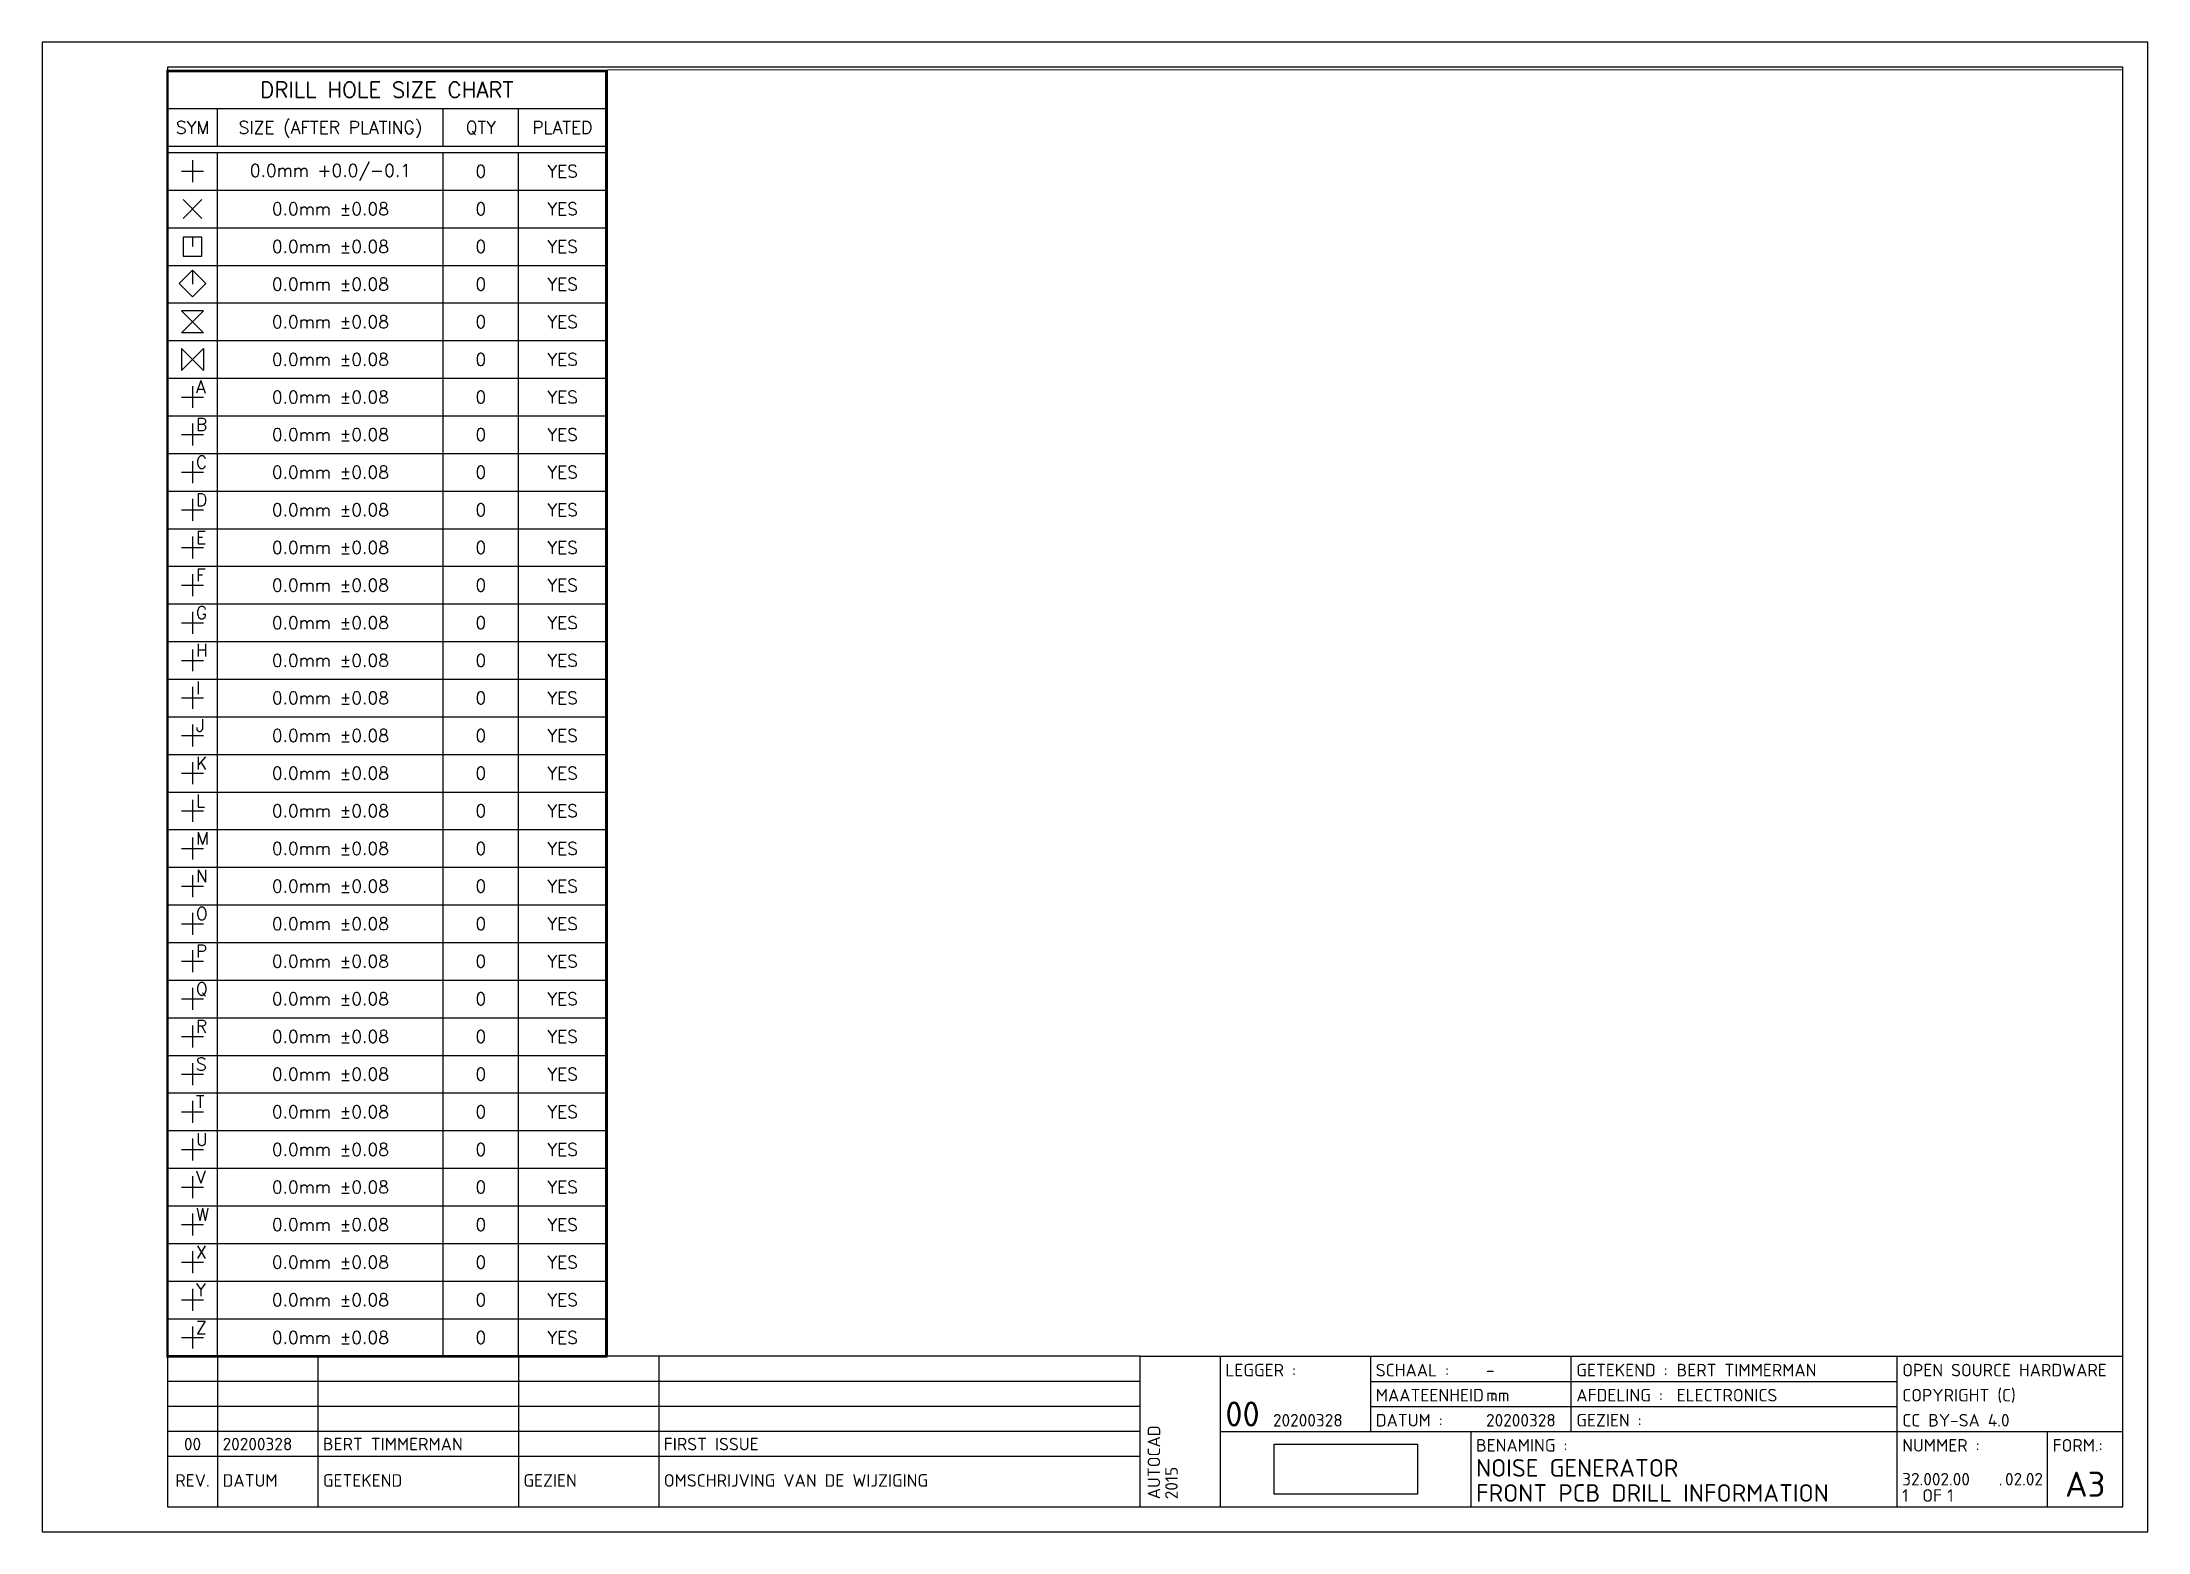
# Paper-space layout 'Layout1' of a CAD drawing. Extents: x 0 to 420, y 0 to 297.
import ezdxf
from ezdxf.enums import TextEntityAlignment as Align

# ---------------------------------------------------------------- set-up
doc = ezdxf.new("R2010")
doc.units = 0
doc.header["$LTSCALE"] = 10
doc.header["$MEASUREMENT"] = 0
doc.layers.get('0').update_dxf_attribs({"linetype": 'CONTINUOUS'})
doc.layers.add('TITLEBLOCK', color=7, linetype='CONTINUOUS')
doc.layers.add('viewport', color=7, linetype='CONTINUOUS', plot=False)
doc.styles.add('ISO', font='isocpeur.ttf')
doc.styles.add('ROMANS', font='ROMANS.shx', dxfattribs={"height": 0.068})
doc.styles.add('STYLE2', font='ROMANS')
picture_1 = doc.add_image_def('image1.png', size_in_pixel=(403, 141))

# ---------------------------------------------------------------- blocks, each defined once
blk = doc.blocks.new('A3')
at = {"layer": 'TITLEBLOCK', "color": 3}
for p, q in [((219, 35), (25, 35)), ((219, 35), (415, 35)), ((219, 5), (219, 35)), ((235, 5), (235, 35)), ((265, 20), (265, 35)), ((305, 20), (305, 35)), ((370, 5), (370, 35)), ((265, 30), (370, 30)), ((265, 25), (370, 25)), ((235, 20), (415, 20)), ((285, 5), (285, 20)), ((400, 5), (400, 20)), ((219, 15), (25, 15))]:
    blk.add_line(p, q, dxfattribs=at)
at = {"layer": 'TITLEBLOCK'}
for p, q in [((35, 35), (35, 5)), ((55, 35), (55, 5)), ((95, 35), (95, 5)), ((123, 35), (123, 5)), ((219, 30), (25, 30)), ((219, 25), (25, 25)), ((219, 20), (25, 20))]:
    blk.add_line(p, q, dxfattribs=at)
at = {"layer": 'TITLEBLOCK', "color": 1}
blk.add_lwpolyline([(0, 0), (420, 0), (420, 297), (0, 297)], close=True, dxfattribs=at)
at = {"layer": 'TITLEBLOCK', "color": 4}
blk.add_lwpolyline([(25, 5), (415, 5), (415, 292), (25, 292), (25, 5)], dxfattribs=at)
at = {"layer": 'TITLEBLOCK', "style": 'ISO'}
for s, p in [('LEGGER :', (236, 31)), ('SCHAAL :', (266, 31)), ('GETEKEND :', (306, 31)), ('MAATEENHEID :', (266, 26)), ('AFDELING :', (306, 26)), ('DATUM :', (266, 21)), ('GEZIEN :', (306, 21)), ('BENAMING :', (286, 16)), ('NUMMER :', (371, 16)), ('FORM.:', (401, 16)), ('DATUM', (36, 9)), ('GETEKEND', (56, 9)), ('GEZIEN', (96, 9)), ('OMSCHRIJVING VAN DE WIJZIGING', (124, 9)), ('OF', (375, 6)), ('.', (390.25, 9.25))]:
    blk.add_text(s, height=2.5, dxfattribs=at).set_placement(p)
blk.add_text('REV.', height=2.5, dxfattribs=at).set_placement((30, 9), align=Align.CENTER)
for tag, p in [('REV4', (30, 31.25)), ('REV3', (30, 26.25)), ('REV2', (30, 21.25)), ('REV1', (30, 16.25))]:
    blk.add_attdef(tag, text='', height=2.5, dxfattribs=at).set_placement(p, align=Align.CENTER)
for tag, p in [('DATUM4', (36, 31.25)), ('GET4', (56, 31.25)), ('GEZ4', (96, 31.25)), ('OMSCHR4', (124, 31.25)), ('DATUM3', (36, 26.25)), ('GET3', (56, 26.25)), ('GEZ3', (96, 26.25)), ('OMSCHR3', (124, 26.25)), ('DATUM2', (36, 21.25)), ('GET2', (56, 21.25)), ('GEZ2', (96, 21.25)), ('OMSCHR2', (124, 21.25)), ('DATUM1', (36, 16.25)), ('GET1', (56, 16.25)), ('GEZ1', (96, 16.25)), ('OMSCHR1', (124, 16.25))]:
    blk.add_attdef(tag, p, '', height=2.5, dxfattribs=at)
at = {"layer": 'TITLEBLOCK', "color": 2, "style": 'ISO'}
for tag, p, height in [('S', (288, 31), 2.5), ('GET', (326, 31), 2.5), ('OPM1', (371, 31), 2.5), ('ME', (288, 26), 2.5), ('AFD', (326, 26), 2.5), ('OPM2', (371, 26), 2.5), ('LDATUM', (245.5, 21), 2.5), ('DATUM', (288, 21), 2.5), ('GEZ', (326, 21), 2.5), ('OPM3', (371, 21), 2.5), ('BEN1', (286, 11), 3.5), ('CAT', (371, 12.5), 2.5), ('INST', (378, 12.5), 2.5), ('BEN2', (286, 6), 3.5), ('PARTNO', (371, 9.25), 2.5), ('B', (371, 6), 2.5), ('NOBLZ', (380, 6), 2.5), ('TEK', (391.5, 9.25), 2.5)]:
    blk.add_attdef(tag, p, '', height=height, dxfattribs=at)
at = {"layer": 'TITLEBLOCK', "color": 3, "style": 'ISO'}
blk.add_attdef('L', (236, 21), '', height=5, dxfattribs=at)
at = {"layer": 'TITLEBLOCK', "color": 2, "style": 'ISO'}
for tag, p in [('DOSNAAM', (230, 6.5)), ('SYSTEEM', (223, 6.5)), ('FLOPPY', (233.5, 6.5)), ('REL', (226.5, 6.5))]:
    blk.add_attdef(tag, p, '', height=2.5, rotation=90, dxfattribs=at)
for tag, p in [('NAAM', (260, 14)), ('PLAATS', (260, 7.5))]:
    blk.add_attdef(tag, text='', height=3.5, dxfattribs=at).set_placement(p, align=Align.CENTER)
at = {"layer": 'TITLEBLOCK', "color": 3, "style": 'ISO'}
blk.add_attdef('F', text='', height=5, dxfattribs=at).set_placement((407.5, 7), align=Align.CENTER)
blk = doc.blocks.new('Drill_Chart-32')
at = {"color": 7}
for p, q in [((10, 241.25), (10, 248.75)), ((55, 241.25), (55, 248.75)), ((70, 241.25), (70, 248.75)), ((0, 241.25), (87.5, 241.25)), ((0, 240), (87.5, 240)), ((10, 0), (10, 240)), ((55, 0), (55, 240)), ((70, 0), (70, 240)), ((0, 232.5), (87.5, 232.5)), ((0, 225), (87.5, 225)), ((0, 217.5), (87.5, 217.5)), ((0, 210), (87.5, 210)), ((0, 202.5), (87.5, 202.5)), ((0, 195), (87.5, 195)), ((0, 187.5), (87.5, 187.5)), ((0, 180), (87.5, 180)), ((0, 172.5), (87.5, 172.5)), ((0, 165), (87.5, 165)), ((0, 157.5), (87.5, 157.5)), ((0, 150), (87.5, 150)), ((0, 142.5), (87.5, 142.5)), ((0, 135), (87.5, 135)), ((0, 127.5), (87.5, 127.5)), ((0, 120), (87.5, 120)), ((0, 112.5), (87.5, 112.5)), ((0, 105), (87.5, 105)), ((0, 97.5), (87.5, 97.5)), ((0, 90), (87.5, 90)), ((0, 82.5), (87.5, 82.5)), ((0, 75), (87.5, 75)), ((0, 67.5), (87.5, 67.5)), ((0, 60), (87.5, 60)), ((0, 52.5), (87.5, 52.5)), ((0, 45), (87.5, 45)), ((0, 37.5), (87.5, 37.5)), ((0, 30), (87.5, 30)), ((0, 22.5), (87.5, 22.5)), ((0, 15), (87.5, 15)), ((0, 7.5), (87.5, 7.5)), ((0, 0), (87.5, 0)), ((0, 0), (87.5, 0))]:
    blk.add_line(p, q, dxfattribs=at)
blk.add_lwpolyline([(0, 0, 0.5, 0.5, 0), (87.5, 0, 0.5, 0.5, 0), (87.5, 256.25, 0.5, 0.5, 0), (0, 256.25, 0.5, 0.5, 0)], format="xyseb", close=True, dxfattribs=at)
blk.add_lwpolyline([(0, 248.75, 0.25, 0.25, 0), (87.5, 248.75, 0.25, 0.25, 0)], format="xyseb", dxfattribs=at)
for points in [[(2.79, 236.25), (7.17, 236.25)], [(5, 238.44), (5, 234.06)], [(3.12, 226.87), (6.88, 230.63)], [(3.12, 230.63), (6.88, 226.87)], [(3.11, 223.12), (3.11, 219.36), (6.87, 219.36), (6.87, 223.12), (3.11, 223.12)], [(5, 223.12), (5, 221.25)], [(2.32, 213.9), (5, 211.24), (7.63, 213.9), (5, 216.56), (2.32, 213.9)], [(5, 216.41), (5, 213.75)], [(7.19, 208.43), (2.81, 208.43), (7.19, 204.07), (2.81, 204.07), (7.19, 208.43)], [(2.82, 200.94), (2.82, 196.56), (7.18, 200.94), (7.18, 196.56), (2.82, 200.94)], [(5, 193.44), (5, 189.06)], [(2.79, 191.25), (7.17, 191.25)], [(5, 185.94), (5, 181.56)], [(2.79, 183.75), (7.17, 183.75)], [(5, 178.44), (5, 174.06)], [(2.79, 176.25), (7.17, 176.25)], [(2.79, 168.75), (7.17, 168.75)], [(5, 170.94), (5, 166.56)], [(2.79, 161.25), (7.17, 161.25)], [(5, 163.44), (5, 159.06)], [(5, 155.94), (5, 151.56)], [(2.79, 153.75), (7.17, 153.75)], [(5, 148.44), (5, 144.06)], [(2.79, 146.25), (7.17, 146.25)], [(2.79, 138.75), (7.17, 138.75)], [(5, 140.94), (5, 136.56)], [(2.79, 131.25), (7.17, 131.25)], [(5, 133.44), (5, 129.06)], [(2.79, 123.75), (7.17, 123.75)], [(5, 125.94), (5, 121.56)], [(5, 118.44), (5, 114.06)], [(2.79, 116.25), (7.17, 116.25)], [(5, 110.94), (5, 106.56)], [(2.79, 108.75), (7.17, 108.75)], [(2.79, 101.25), (7.17, 101.25)], [(5, 103.44), (5, 99.06)], [(2.79, 93.75), (7.17, 93.75)], [(5, 95.94), (5, 91.56)], [(5, 88.44), (5, 84.06)], [(2.79, 86.25), (7.17, 86.25)], [(5, 80.94), (5, 76.56)], [(2.79, 78.75), (7.17, 78.75)], [(5, 73.44), (5, 69.06)], [(2.79, 71.25), (7.17, 71.25)], [(2.79, 63.75), (7.17, 63.75)], [(5, 65.94), (5, 61.56)], [(2.79, 56.25), (7.17, 56.25)], [(5, 58.44), (5, 54.06)], [(5, 50.94), (5, 46.56)], [(2.79, 48.75), (7.17, 48.75)], [(5, 43.44), (5, 39.06)], [(2.79, 41.25), (7.17, 41.25)], [(2.79, 33.75), (7.17, 33.75)], [(5, 35.94), (5, 31.56)], [(2.79, 26.25), (7.17, 26.25)], [(5, 28.44), (5, 24.06)], [(2.79, 18.75), (7.17, 18.75)], [(5, 20.94), (5, 16.56)], [(5, 13.44), (5, 9.06)], [(2.79, 11.25), (7.17, 11.25)], [(5, 5.94), (5, 1.56)], [(2.79, 3.75), (7.17, 3.75)]]:
    blk.add_lwpolyline(points, dxfattribs=at)
at = {"color": 7, "style": 'ROMANS'}
blk.add_text('DRILL HOLE SIZE CHART', height=3.125, dxfattribs=at).set_placement((43.75, 252.5), align=Align.MIDDLE)
for s, p in [('SYM', (5, 245)), ('SIZE (AFTER PLATING)', (32.5, 245)), ('QTY', (62.5, 245)), ('PLATED', (78.75, 245))]:
    blk.add_text(s, height=2.5, dxfattribs=at).set_placement(p, align=Align.MIDDLE_CENTER)
at = {"color": 7, "style": 'STYLE2'}
for s, p in [('A', (5.68, 192.01)), ('B', (5.68, 184.51)), ('C', (5.68, 177.01)), ('D', (5.68, 169.51)), ('E', (5.68, 162.01)), ('F', (5.68, 154.51)), ('G', (5.68, 147.01)), ('H', (5.68, 139.51)), ('I', (5.68, 132.01)), ('J', (5.68, 124.51)), ('K', (5.68, 117.01)), ('L', (5.68, 109.51)), ('M', (5.68, 102.01)), ('N', (5.68, 94.51)), ('O', (5.68, 87.01)), ('P', (5.68, 79.51)), ('Q', (5.68, 72.01)), ('R', (5.68, 64.51)), ('S', (5.68, 57.01)), ('T', (5.68, 49.51)), ('U', (5.68, 42.01)), ('V', (5.68, 34.51)), ('W', (5.68, 27.01)), ('X', (5.68, 19.51)), ('Y', (5.68, 12.01)), ('Z', (5.68, 4.51))]:
    blk.add_text(s, height=2.5, dxfattribs=at).set_placement(p)
at = {"color": 7, "style": 'ROMANS'}
for tag, p in [('SIZE1', (32.5, 236.25)), ('QTY1', (62.5, 236.25)), ('SIZE2', (32.5, 228.75)), ('QTY2', (62.5, 228.75)), ('QTY3', (62.5, 221.25)), ('SIZE3', (32.5, 221.25)), ('SIZE4', (32.5, 213.75)), ('QTY4', (62.5, 213.75)), ('SIZE5', (32.5, 206.25)), ('QTY5', (62.5, 206.25)), ('SIZE6', (32.5, 198.75)), ('QTY6', (62.5, 198.75)), ('SIZE7', (32.5, 191.25)), ('QTY7', (62.5, 191.25)), ('Y/N7', (78.8, 191.25)), ('SIZE8', (32.5, 183.75)), ('QTY8', (62.5, 183.75)), ('Y/N8', (78.8, 183.75)), ('SIZE9', (32.5, 176.25)), ('QTY9', (62.5, 176.25)), ('Y/N9', (78.8, 176.25)), ('SIZE10', (32.5, 168.75)), ('QTY10', (62.5, 168.75)), ('Y/N10', (78.8, 168.75)), ('SIZE11', (32.5, 161.25)), ('QTY11', (62.5, 161.25)), ('Y/N11', (78.8, 161.25)), ('Y/N12', (78.8, 153.75)), ('SIZE12', (32.5, 153.75)), ('QTY12', (62.5, 153.75)), ('SIZE13', (32.5, 146.25)), ('QTY13', (62.5, 146.25)), ('SIZE14', (32.5, 138.75)), ('QTY14', (62.5, 138.75)), ('SIZE15', (32.5, 131.25)), ('QTY15', (62.5, 131.25)), ('SIZE16', (32.5, 123.75)), ('QTY16', (62.5, 123.75)), ('QTY17', (62.5, 116.25)), ('SIZE17', (32.5, 116.25)), ('SIZE18', (32.5, 108.75)), ('QTY18', (62.5, 108.75)), ('Y/N18', (78.8, 108.75)), ('SIZE19', (32.5, 101.25)), ('QTY19', (62.5, 101.25)), ('Y/N19', (78.8, 101.25)), ('SIZE20', (32.5, 93.75)), ('QTY20', (62.5, 93.75)), ('Y/N20', (78.8, 93.75)), ('SIZE21', (32.5, 86.25)), ('QTY21', (62.5, 86.25)), ('Y/N21', (78.8, 86.25)), ('SIZE22', (32.5, 78.75)), ('QTY22', (62.5, 78.75)), ('Y/N22', (78.8, 78.75)), ('SIZE23', (32.5, 71.25)), ('QTY23', (62.5, 71.25)), ('Y/N23', (78.8, 71.25)), ('SIZE24', (32.5, 63.75)), ('QTY24', (62.5, 63.75)), ('SIZE25', (32.5, 56.25)), ('QTY25', (62.5, 56.25)), ('Y/N25', (78.8, 56.25)), ('Y/N26', (78.8, 48.75)), ('SIZE26', (32.5, 48.75)), ('QTY26', (62.5, 48.75)), ('SIZE27', (32.5, 41.25)), ('QTY27', (62.5, 41.25)), ('Y/N27', (78.8, 41.25)), ('SIZE28', (32.5, 33.75)), ('QTY28', (62.5, 33.75)), ('Y/N28', (78.8, 33.75)), ('SIZE29', (32.5, 26.25)), ('QTY29', (62.5, 26.25)), ('Y/N29', (78.8, 26.25)), ('SIZE30', (32.5, 18.75)), ('QTY30', (62.5, 18.75)), ('Y/N30', (78.8, 18.75)), ('QTY31', (62.5, 11.25)), ('Y/N31', (78.8, 11.25)), ('SIZE31', (32.5, 11.25)), ('SIZE32', (32.5, 3.75)), ('QTY32', (62.5, 3.75)), ('Y/N32', (78.8, 3.75))]:
    blk.add_attdef(tag, text='', height=2.5, dxfattribs=at).set_placement(p, align=Align.MIDDLE)
at = {"style": 'ROMANS'}
blk.add_attdef('Y/N1', text='', height=2.5, dxfattribs=at).set_placement((78.8, 236.25), align=Align.MIDDLE_CENTER)
at = {"color": 7, "style": 'ROMANS'}
for tag, p in [('Y/N2', (78.8, 228.75)), ('Y/N3', (78.8, 221.25)), ('Y/N4', (78.8, 213.75)), ('Y/N5', (78.8, 206.25)), ('Y/N6', (78.8, 198.75)), ('Y/N13', (78.8, 146.25)), ('Y/N14', (78.8, 138.75)), ('Y/N15', (78.8, 131.25)), ('Y/N16', (78.8, 123.75)), ('Y/N17', (78.8, 116.25)), ('Y/N24', (78.8, 63.75))]:
    blk.add_attdef(tag, text='', height=2.5, dxfattribs=at).set_placement(p, align=Align.MIDDLE_CENTER)

psp = doc.layouts.get("Layout1")

# ---------------------------------------------------------------- block references
ref = psp.add_blockref('A3', (0, 0))
ref.add_attrib('PARTNO', '32.002.00', (371, 9.25), dxfattribs={"layer": 'TITLEBLOCK', "color": 2, "height": 2.5, "style": 'ISO'})
ref.add_attrib('TEK', '02.02', (391.5, 9.25), dxfattribs={"layer": 'TITLEBLOCK', "color": 2, "height": 2.5, "style": 'ISO'})
ref.add_attrib('B', '1', (371, 6), dxfattribs={"layer": 'TITLEBLOCK', "color": 2, "height": 2.5, "style": 'ISO'})
ref.add_attrib('NOBLZ', '1', (380, 6), dxfattribs={"layer": 'TITLEBLOCK', "color": 2, "height": 2.5, "style": 'ISO'})
ref.add_attrib('L', '00', (236, 21), dxfattribs={"layer": 'TITLEBLOCK', "color": 3, "height": 5, "style": 'ISO'})
ref.add_attrib('LDATUM', '20200328', (245.5, 21), dxfattribs={"layer": 'TITLEBLOCK', "color": 2, "height": 2.5, "style": 'ISO'})
ref.add_attrib('F', 'A3', dxfattribs={"layer": 'TITLEBLOCK', "color": 3, "height": 5, "style": 'ISO'}).set_placement((407.5, 7), align=Align.CENTER)
ref.add_attrib('BEN1', 'NOISE GENERATOR', (286, 11), dxfattribs={"layer": 'TITLEBLOCK', "color": 2, "height": 3.5, "style": 'ISO'})
ref.add_attrib('BEN2', 'FRONT PCB DRILL INFORMATION', (286, 6), dxfattribs={"layer": 'TITLEBLOCK', "color": 2, "height": 3.5, "style": 'ISO'})
ref.add_attrib('S', '-', (288, 31), dxfattribs={"layer": 'TITLEBLOCK', "color": 2, "height": 2.5, "style": 'ISO'})
ref.add_attrib('ME', 'mm', (288, 26), dxfattribs={"layer": 'TITLEBLOCK', "color": 2, "height": 2.5, "style": 'ISO'})
ref.add_attrib('DATUM', '20200328', (288, 21), dxfattribs={"layer": 'TITLEBLOCK', "color": 2, "height": 2.5, "style": 'ISO'})
ref.add_attrib('GET', 'BERT TIMMERMAN', (326, 31), dxfattribs={"layer": 'TITLEBLOCK', "color": 2, "height": 2.5, "style": 'ISO'})
ref.add_attrib('AFD', 'ELECTRONICS', (326, 26), dxfattribs={"layer": 'TITLEBLOCK', "color": 2, "height": 2.5, "style": 'ISO'})
ref.add_attrib('OPM1', 'OPEN SOURCE HARDWARE', (371, 31), dxfattribs={"layer": 'TITLEBLOCK', "color": 2, "height": 2.5, "style": 'ISO'})
ref.add_attrib('OPM2', 'COPYRIGHT (C)', (371, 26), dxfattribs={"layer": 'TITLEBLOCK', "color": 2, "height": 2.5, "style": 'ISO'})
ref.add_attrib('OPM3', 'CC BY-SA 4.0', (371, 21), dxfattribs={"layer": 'TITLEBLOCK', "color": 2, "height": 2.5, "style": 'ISO'})
ref.add_attrib('SYSTEEM', 'AUTOCAD', (223, 6.5), dxfattribs={"layer": 'TITLEBLOCK', "color": 2, "height": 2.5, "rotation": 90, "style": 'ISO'})
ref.add_attrib('REL', '2015', (226.5, 6.5), dxfattribs={"layer": 'TITLEBLOCK', "color": 2, "height": 2.5, "rotation": 90, "style": 'ISO'})
ref.add_attrib('REV1', '00', dxfattribs={"layer": 'TITLEBLOCK', "height": 2.5, "style": 'ISO'}).set_placement((30, 16.25), align=Align.CENTER)
ref.add_attrib('DATUM1', '20200328', (36, 16.25), dxfattribs={"layer": 'TITLEBLOCK', "height": 2.5, "style": 'ISO'})
ref.add_attrib('GET1', 'BERT TIMMERMAN', (56, 16.25), dxfattribs={"layer": 'TITLEBLOCK', "height": 2.5, "style": 'ISO'})
ref.add_attrib('OMSCHR1', 'FIRST ISSUE', (124, 16.25), dxfattribs={"layer": 'TITLEBLOCK', "height": 2.5, "style": 'ISO'})
psp.add_blockref('Drill_Chart-32', (25, 35)).add_auto_attribs({'SIZE1': '0.0mm +0.0/-0.1', 'QTY1': '0', 'Y/N1': 'YES', 'SIZE2': '0.0mm %%P0.08', 'QTY2': '0', 'Y/N2': 'YES', 'SIZE3': '0.0mm %%P0.08', 'QTY3': '0', 'Y/N3': 'YES', 'SIZE4': '0.0mm %%P0.08', 'QTY4': '0', 'Y/N4': 'YES', 'SIZE5': '0.0mm %%P0.08', 'QTY5': '0', 'Y/N5': 'YES', 'SIZE6': '0.0mm %%P0.08', 'QTY6': '0', 'Y/N6': 'YES', 'SIZE7': '0.0mm %%P0.08', 'QTY7': '0', 'Y/N7': 'YES', 'SIZE8': '0.0mm %%P0.08', 'QTY8': '0', 'Y/N8': 'YES', 'SIZE9': '0.0mm %%P0.08', 'QTY9': '0', 'Y/N9': 'YES', 'SIZE10': '0.0mm %%P0.08', 'QTY10': '0', 'Y/N10': 'YES', 'SIZE11': '0.0mm %%P0.08', 'QTY11': '0', 'Y/N11': 'YES', 'SIZE12': '0.0mm %%P0.08', 'QTY12': '0', 'Y/N12': 'YES', 'SIZE13': '0.0mm %%P0.08', 'QTY13': '0', 'Y/N13': 'YES', 'SIZE14': '0.0mm %%P0.08', 'QTY14': '0', 'Y/N14': 'YES', 'SIZE15': '0.0mm %%P0.08', 'QTY15': '0', 'Y/N15': 'YES', 'SIZE16': '0.0mm %%P0.08', 'QTY16': '0', 'Y/N16': 'YES', 'SIZE17': '0.0mm %%P0.08', 'QTY17': '0', 'Y/N17': 'YES', 'SIZE18': '0.0mm %%P0.08', 'QTY18': '0', 'Y/N18': 'YES', 'SIZE19': '0.0mm %%P0.08', 'QTY19': '0', 'Y/N19': 'YES', 'SIZE20': '0.0mm %%P0.08', 'QTY20': '0', 'Y/N20': 'YES', 'SIZE21': '0.0mm %%P0.08', 'QTY21': '0', 'Y/N21': 'YES', 'SIZE22': '0.0mm %%P0.08', 'QTY22': '0', 'Y/N22': 'YES', 'SIZE23': '0.0mm %%P0.08', 'QTY23': '0', 'Y/N23': 'YES', 'SIZE24': '0.0mm %%P0.08', 'QTY24': '0', 'Y/N24': 'YES', 'SIZE25': '0.0mm %%P0.08', 'QTY25': '0', 'Y/N25': 'YES', 'SIZE26': '0.0mm %%P0.08', 'QTY26': '0', 'Y/N26': 'YES', 'SIZE27': '0.0mm %%P0.08', 'QTY27': '0', 'Y/N27': 'YES', 'SIZE28': '0.0mm %%P0.08', 'QTY28': '0', 'Y/N28': 'YES', 'SIZE29': '0.0mm %%P0.08', 'QTY29': '0', 'Y/N29': 'YES', 'SIZE30': '0.0mm %%P0.08', 'QTY30': '0', 'Y/N30': 'YES', 'SIZE31': '0.0mm %%P0.08', 'QTY31': '0', 'Y/N31': 'YES', 'SIZE32': '0.0mm %%P0.08', 'QTY32': '0', 'Y/N32': 'YES'})

# ---------------------------------------------------------------- pictures from other files: only their frames are drawn
image = psp.add_image(picture_1, insert=(245.7092, 7.5), size_in_units=(28.5816, 10))
image.dxf.flags = 7

# ---------------------------------------------------------------- viewports
at = {"layer": 'viewport'}
psp.add_viewport(center=(263.875, 163.25), size=(302.25, 256.5), view_center_point=(87.9512, 127.9962), view_height=516.856852, dxfattribs=at)

doc.saveas('drawing.dxf')
